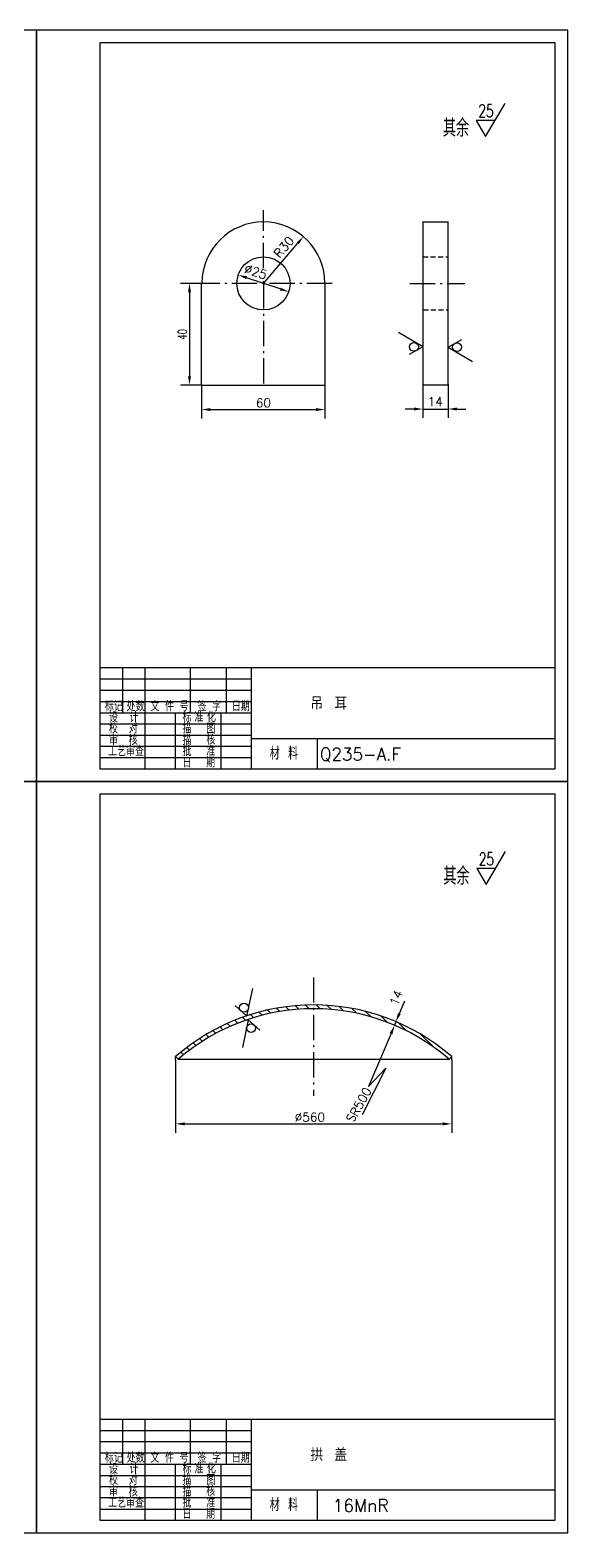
# Model space of a CAD drawing. Extents: x 0 to 2851, y -28 to 1393.
# Drawn here: x 1964 to 2176, y -28 to 566 of the extents above; entities that cross this region are included whole.
import ezdxf
from ezdxf.enums import TextEntityAlignment as Align

# ---------------------------------------------------------------- set-up
doc = ezdxf.new("R2010")
doc.units = 0
doc.header["$LTSCALE"] = 8
doc.header["$MEASUREMENT"] = 0
doc.linetypes.add('CENTER', pattern=[1.85, 1.25, -0.25, 0.1, -0.25])
doc.linetypes.add('HIDDEN', pattern=[0.375, 0.25, -0.125])
doc.layers.get('0').update_dxf_attribs({"linetype": 'CONTINUOUS'})
for name, color, linetype in [('1', 1, 'CONTINUOUS'), ('CC', 3, 'CONTINUOUS'), ('CW', 1, 'CONTINUOUS'), ('X', 3, 'CONTINUOUS'), ('XX', 2, 'HIDDEN'), ('ZX', 1, 'CENTER')]:
    doc.layers.add(name, color=color, linetype=linetype)
doc.styles.add('HZ', font='txt', dxfattribs={"bigfont": 'hztxt'})

# ---------------------------------------------------------------- blocks, each defined once
blk = doc.blocks.new('*X174')
for p, q in [((107.33, 206.62), (105.99, 207.97)), ((111.21, 206.99), (109.81, 208.39)), ((115.26, 207.18), (113.8, 208.64)), ((119.52, 207.16), (117.99, 208.69)), ((124.03, 206.89), (122.4, 208.52)), ((128.83, 206.34), (127.08, 208.08)), ((87.01, 201.49), (85.86, 202.64)), ((90.1, 202.64), (88.93, 203.81)), ((93.3, 203.68), (92.1, 204.88)), ((96.62, 204.61), (95.39, 205.84)), ((100.05, 205.42), (98.79, 206.68)), ((103.62, 206.09), (102.32, 207.39)), ((134.01, 205.41), (132.1, 207.31)), ((139.67, 203.98), (137.54, 206.12)), ((146.05, 201.85), (143.56, 204.34)), ((75.61, 195.92), (74.52, 197.01)), ((78.32, 197.45), (77.22, 198.55)), ((81.13, 198.89), (80.01, 200.01)), ((84.02, 200.24), (82.89, 201.37)), ((153.63, 198.51), (150.5, 201.64)), ((164.31, 192.07), (159.22, 197.17)), ((67.98, 190.82), (66.91, 191.89)), ((70.44, 192.6), (69.36, 193.68)), ((72.98, 194.3), (71.9, 195.39)), ((65.6, 188.96), (64.53, 190.03))]:
    blk.add_line(p, q)
blk = doc.blocks.new('S1')
at = {"layer": 'X', "style": 'HZ', "width": 0.85}
blk.add_text('S', height=3.5, rotation=67, dxfattribs=at).set_placement((125.63, 162.56))
blk = doc.blocks.new('GONG')
for p, q in [((177.64, 256.27), (185.36, 269.31)), ((173.96, 262.6), (177.64, 256.27)), ((181.35, 262.6), (173.96, 262.6)), ((83.17, 204.3), (85.45, 215.23)), ((83.17, 204.3), (78.55, 208.44)), ((83.68, 202.8), (81.4, 191.87)), ((83.68, 202.8), (88.3, 198.66)), ((55.33, 187.91), (54.98, 188.26)), ((56.04, 187.2), (55.33, 187.91)), ((56.04, 187.2), (163.04, 187.2)), ((163.04, 187.2), (163.74, 187.91)), ((163.74, 187.91), (164.1, 188.26))]:
    blk.add_line(p, q)
for centre in [(82.03, 207.6), (84.82, 199.51)]:
    blk.add_circle(centre, 1.75)
for centre, radius, start, end in [((109.54, 125.66), 83.04, 48.92641, 131.07359), ((109.54, 125.64), 81.56, 49.00532, 130.99468)]:
    blk.add_arc(centre, radius, start, end)
at = {"layer": 'CC'}
for p, q in [((143.41, 205.31), (145.56, 210.35)), ((142, 201.97), (141.54, 200.59)), ((140.13, 197.34), (131.19, 176.39)), ((54.98, 187.01), (54.98, 188.25)), ((54.98, 187.01), (54.98, 158.07)), ((164.1, 187.01), (164.1, 188.26)), ((164.1, 187.01), (164.1, 158.07)), ((138.11, 183.63), (128.67, 165.26)), ((131.19, 176.39), (138.11, 183.63)), ((58.58, 161.67), (161.77, 161.67))]:
    blk.add_line(p, q, dxfattribs=at)
for points in [[(142.86, 205.54), (143.96, 205.07), (142, 202)], [(140.69, 197.11), (139.58, 197.58), (141.55, 200.65)], [(58.58, 161.07), (58.58, 162.27), (54.98, 161.67)], [(160.5, 161.07), (160.5, 162.27), (164.1, 161.67)]]:
    blk.add_solid(points, dxfattribs=at)
at = {"layer": 'ZX', "color": 3}
blk.add_line((109.54, 219.59), (109.54, 172.79), dxfattribs=at)
blk.add_blockref('S1', (-0.14, -0.38))
at = {"layer": 'CC'}
blk.add_blockref('*X174', (-7.46, 0), dxfattribs=at)
at = {"style": 'HZ', "width": 0.7}
blk.add_text('25', height=5, dxfattribs=at).set_placement((177.8, 263.87), align=Align.CENTER)
at = {"layer": 'CW', "style": 'HZ', "width": 0.75}
for s, p in [('其', (163.39, 256.16)), ('余', (168.54, 256.16))]:
    blk.add_text(s, height=7, dxfattribs=at).set_placement(p, align=Align.CENTER)
blk = doc.blocks.new('WDE')
for p, q in [((177.45, 254.93), (185.18, 267.97)), ((181.16, 261.26), (173.77, 261.26)), ((173.77, 261.26), (177.45, 254.93)), ((152.73, 221.27), (152.73, 156.82)), ((162.73, 156.9), (162.73, 221.18)), ((65.22, 156.6), (65.22, 196.88)), ((114, 196.82), (114, 156.82)), ((152.64, 171.81), (143, 177.43)), ((162.71, 171.62), (168.09, 174.69)), ((152.64, 171.81), (147.26, 168.74)), ((162.71, 171.62), (172.35, 165.99)), ((114, 156.82), (114, 156.6))]:
    blk.add_line(p, q)
at = {"linetype": 'Continuous'}
for p, q in [((152.73, 221.17), (162.74, 221.17)), ((65.22, 156.6), (114, 156.6)), ((152.73, 156.82), (162.73, 156.82))]:
    blk.add_line(p, q, dxfattribs=at)
for centre, radius in [((89.71, 196.88), 10.5), ((149.16, 171.77), 1.75), ((166.19, 171.66), 1.75)]:
    blk.add_circle(centre, radius)
blk.add_arc((89.71, 196.88), 24.29, 359.85382, 179.85382)
at = {"layer": 'CC'}
for p, q in [((89.71, 196.88), (103.21, 212.69)), ((96.34, 194.66), (83.07, 199.1)), ((89.62, 196.88), (89.8, 196.88)), ((89.62, 196.88), (89.8, 196.88)), ((89.71, 196.79), (89.71, 196.97)), ((89.71, 196.79), (89.71, 196.97))]:
    blk.add_line(p, q, dxfattribs=at)
at = {"layer": 'CC', "linetype": 'Continuous'}
for p, q in [((65.16, 196.88), (57, 196.88)), ((60.5, 193.38), (60.5, 160.1)), ((65.16, 156.6), (57, 156.6)), ((65.22, 156.9), (65.22, 143.51)), ((114, 156.9), (114, 143.51)), ((152.73, 156.9), (152.73, 143.71)), ((162.73, 156.9), (162.73, 143.71)), ((68.72, 147.01), (110.5, 147.01)), ((149.23, 147.21), (145.73, 147.21)), ((152.73, 147.21), (162.73, 147.21)), ((166.23, 147.21), (169.73, 147.21))]:
    blk.add_line(p, q, dxfattribs=at)
at = {"layer": 'CC'}
for points in [[(103.66, 212.31), (102.77, 213.07), (105.49, 215.35)], [(82.88, 198.55), (83.25, 199.66), (79.75, 200.21)], [(96.16, 194.1), (96.53, 195.21), (99.66, 193.55)]]:
    blk.add_solid(points, dxfattribs=at)
at = {"layer": 'CC', "linetype": 'Continuous'}
for points in [[(61.08, 193.38), (59.91, 193.38), (60.5, 196.88)], [(61.08, 160.1), (59.91, 160.1), (60.5, 156.6)]]:
    blk.add_solid(points, dxfattribs=at)
at = {"layer": 'CC', "linetype": 'HIDDEN'}
for points in [[(68.72, 146.42), (68.72, 147.59), (65.22, 147.01)], [(110.5, 146.42), (110.5, 147.59), (114, 147.01)], [(149.23, 146.63), (149.23, 147.8), (152.73, 147.21)], [(166.23, 146.63), (166.23, 147.8), (162.73, 147.21)]]:
    blk.add_solid(points, dxfattribs=at)
at = {"layer": 'XX', "linetype": 'HIDDEN'}
for p, q in [((152.73, 207.38), (162.65, 207.38)), ((152.85, 186.38), (162.68, 186.38))]:
    blk.add_line(p, q, dxfattribs=at)
at = {"layer": 'XX'}
blk.add_line((89.62, 196.88), (89.8, 196.88), dxfattribs=at)
at = {"layer": 'ZX'}
for p, q in [((89.71, 202.85), (89.71, 225.75)), ((116.85, 196.88), (60.92, 196.88)), ((89.71, 196.88), (89.71, 197.74)), ((89.71, 196.88), (89.71, 155.95)), ((147.53, 196.88), (169.26, 196.88))]:
    blk.add_line(p, q, dxfattribs=at)
at = {"style": 'HZ', "width": 0.7}
blk.add_text('25', height=5, dxfattribs=at).set_placement((177.62, 262.53), align=Align.CENTER)
at = {"layer": 'CW', "style": 'HZ', "width": 0.75}
for s, p in [('其', (163.2, 254.82)), ('余', (168.35, 254.82))]:
    blk.add_text(s, height=7, dxfattribs=at).set_placement(p, align=Align.CENTER)
at = {"layer": 'CW', "linetype": 'HIDDEN', "style": 'HZ', "width": 0.7}
blk.add_text('40', height=3.5, rotation=90, dxfattribs=at).set_placement((59.43, 176.71), align=Align.CENTER)

msp = doc.modelspace()

# ---------------------------------------------------------------- linework, layer by layer
for p, q in [((1991.41, 560.9), (1991.41, 273.9)), ((2171.41, 560.9), (1991.41, 560.9)), ((2171.41, 273.9), (2171.41, 560.9)), ((1991.41, 313.9), (2171.41, 313.9)), ((2000.4, 313.94), (2000.4, 296.14)), ((2009.41, 273.9), (2009.41, 313.94)), ((2027.35, 296.14), (2027.35, 313.94)), ((2041.46, 296.14), (2041.46, 313.94)), ((2051.41, 273.9), (2051.41, 313.9)), ((1991.41, 300.54), (2051.48, 300.54)), ((1991.41, 296.1), (2051.48, 296.1)), ((2021.41, 273.9), (2021.41, 296.14)), ((2039.41, 273.9), (2039.41, 296.14)), ((2051.41, 285.9), (2171.41, 285.9)), ((2077.41, 274.03), (2077.41, 285.9)), ((1991.41, 273.9), (2171.41, 273.9)), ((1991.41, 263.9), (1991.41, -23.1)), ((2171.41, 263.9), (1991.41, 263.9)), ((2171.41, -23.1), (2171.41, 263.9)), ((1991.41, 16.9), (2171.41, 16.9)), ((2000.4, 16.94), (2000.4, -0.86)), ((2009.41, -23.1), (2009.41, 16.94)), ((2027.35, -0.86), (2027.35, 16.94)), ((2041.46, -0.86), (2041.46, 16.94)), ((2051.41, -23.1), (2051.41, 16.9)), ((1991.41, 3.54), (2051.48, 3.54)), ((1991.41, -0.9), (2051.48, -0.9)), ((2021.41, -23.1), (2021.41, -0.86)), ((2039.41, -23.1), (2039.41, -0.86)), ((2051.41, -11.1), (2171.41, -11.1)), ((2077.41, -22.97), (2077.41, -11.1)), ((1991.41, -23.1), (2171.41, -23.1))]:
    msp.add_line(p, q)
at = {"layer": '1'}
for p, q in [((1991.41, 309.42), (2051.48, 309.42)), ((1991.41, 304.98), (2051.48, 304.98)), ((1991.41, 291.66), (2051.48, 291.66)), ((1991.41, 287.22), (2051.48, 287.22)), ((2051.48, 282.78), (1991.41, 282.78)), ((1991.41, 278.34), (2051.48, 278.34)), ((1991.41, 12.42), (2051.48, 12.42)), ((1991.41, 7.98), (2051.48, 7.98)), ((1991.41, -5.34), (2051.48, -5.34)), ((1991.41, -9.78), (2051.48, -9.78)), ((2051.48, -14.22), (1991.41, -14.22)), ((1991.41, -18.66), (2051.48, -18.66))]:
    msp.add_line(p, q, dxfattribs=at)
at = {"layer": 'X'}
for p, q in [((1966.41, 565.9), (1756.41, 565.9)), ((1966.41, 268.9), (1966.41, 565.9)), ((1966.41, 565.9), (1966.41, 268.9)), ((2176.41, 565.9), (1966.41, 565.9)), ((2176.41, 268.9), (2176.41, 565.9)), ((1756.41, 268.9), (1966.41, 268.9)), ((1966.41, 268.9), (1756.41, 268.9)), ((1966.41, 268.9), (2176.41, 268.9)), ((1966.41, 268.9), (1966.41, -28.1)), ((2176.41, 268.9), (1966.41, 268.9)), ((1966.41, -28.1), (1966.41, 268.9)), ((2176.41, -28.1), (2176.41, 268.9)), ((1756.41, -28.1), (1966.41, -28.1)), ((1966.41, -28.1), (2176.41, -28.1))]:
    msp.add_line(p, q, dxfattribs=at)

# ---------------------------------------------------------------- block references
for name, p in [('WDE', (1966.41, 268.9)), ('GONG', (1966.41, -28.1))]:
    msp.add_blockref(name, p)

# ---------------------------------------------------------------- texts
at = {"layer": 'CC', "style": 'HZ'}
for s, rotation, p in [('R30', 49, (2065.51, 479)), ('%%C25', 342, (2052.51, 468.7)), ('14', 67, (2110.21, 182.7)), ('R500 ', 61, (2096.81, 142.8))]:
    msp.add_text(s, height=3.5, rotation=rotation, dxfattribs=at).set_placement(p, align=Align.CENTER)
for s, p in [('60', (2056.11, 416.8)), ('14', (2124.01, 417.3)), ('%%C560 ', (2076.01, 134.5))]:
    msp.add_text(s, height=3.5, dxfattribs=at).set_placement(p, align=Align.CENTER)
at = {"layer": 'CW', "style": 'HZ', "width": 0.75}
for s, height, p in [('标记', 3.5, (1993.46, 296.7)), ('处数', 3.5, (2002.06, 296.7)), ('文', 3.5, (2011.49, 296.7)), ('件', 3.5, (2017.23, 296.7)), ('号', 3.5, (2022.97, 296.7)), ('签', 3.5, (2030.1, 296.69)), ('字', 3.5, (2035.84, 296.7)), ('日期', 3.5, (2043.62, 296.7)), ('校', 3.5, (1995.1, 287.92)), ('设', 3.5, (1995.1, 292.31)), ('对', 3.5, (2002.89, 287.92)), ('计', 3.5, (2003.21, 292.31)), ('标', 3.5, (2024.14, 292.31)), ('描', 3.5, (2024.14, 287.92)), ('准', 3.5, (2028.88, 292.44)), ('图', 3.5, (2033.56, 287.92)), ('化', 3.5, (2033.8, 292.44)), ('审', 3.5, (1995.1, 283.35)), ('核', 3.5, (2002.89, 283.35)), ('描', 3.5, (2024.14, 283.34)), ('核', 3.5, (2033.53, 283.53)), ('工艺审查', 3.5, (1994.75, 278.96)), ('批', 3.5, (2024.14, 278.94)), ('准', 3.5, (2033.51, 278.95)), ('材 料', 5, (2058.57, 277.53)), ('日', 3.5, (2024.14, 274.51)), ('期', 3.5, (2033.49, 274.55)), ('标记', 3.5, (1993.46, -0.3)), ('处数', 3.5, (2002.06, -0.3)), ('文', 3.5, (2011.49, -0.3)), ('件', 3.5, (2017.23, -0.3)), ('号', 3.5, (2022.97, -0.3)), ('签', 3.5, (2030.1, -0.31)), ('字', 3.5, (2035.84, -0.3)), ('日期', 3.5, (2043.62, -0.3)), ('校', 3.5, (1995.1, -9.08)), ('设', 3.5, (1995.1, -4.69)), ('对', 3.5, (2002.89, -9.08)), ('计', 3.5, (2003.21, -4.69)), ('标', 3.5, (2024.14, -4.69)), ('描', 3.5, (2024.14, -9.08)), ('准', 3.5, (2028.88, -4.56)), ('图', 3.5, (2033.56, -9.08)), ('化', 3.5, (2033.8, -4.56)), ('审', 3.5, (1995.1, -13.65)), ('核', 3.5, (2002.89, -13.65)), ('描', 3.5, (2024.14, -13.66)), ('核', 3.5, (2033.53, -13.47)), ('工艺审查', 3.5, (1994.75, -18.04)), ('批', 3.5, (2024.14, -18.06)), ('准', 3.5, (2033.51, -18.05)), ('材 料', 5, (2058.57, -19.47)), ('日', 3.5, (2024.14, -22.49)), ('期', 3.5, (2033.49, -22.45))]:
    msp.add_text(s, height=height, dxfattribs=at).set_placement(p)
at = {"layer": 'X', "style": 'HZ'}
for s, p in [('吊 耳', (2081.91, 297.3)), ('拱 盖', (2081.91, 0.3)), ('16MnR', (2094.51, -19.8))]:
    msp.add_text(s, height=5, dxfattribs=at).set_placement(p, align=Align.CENTER)
at = {"layer": 'X', "style": 'HZ', "width": 0.914286}
msp.add_text('Q235-A.F', height=5, dxfattribs=at).set_placement((2078.41, 277.2), (2110.41, 277.2), align=Align.FIT)

doc.saveas('drawing.dxf')
